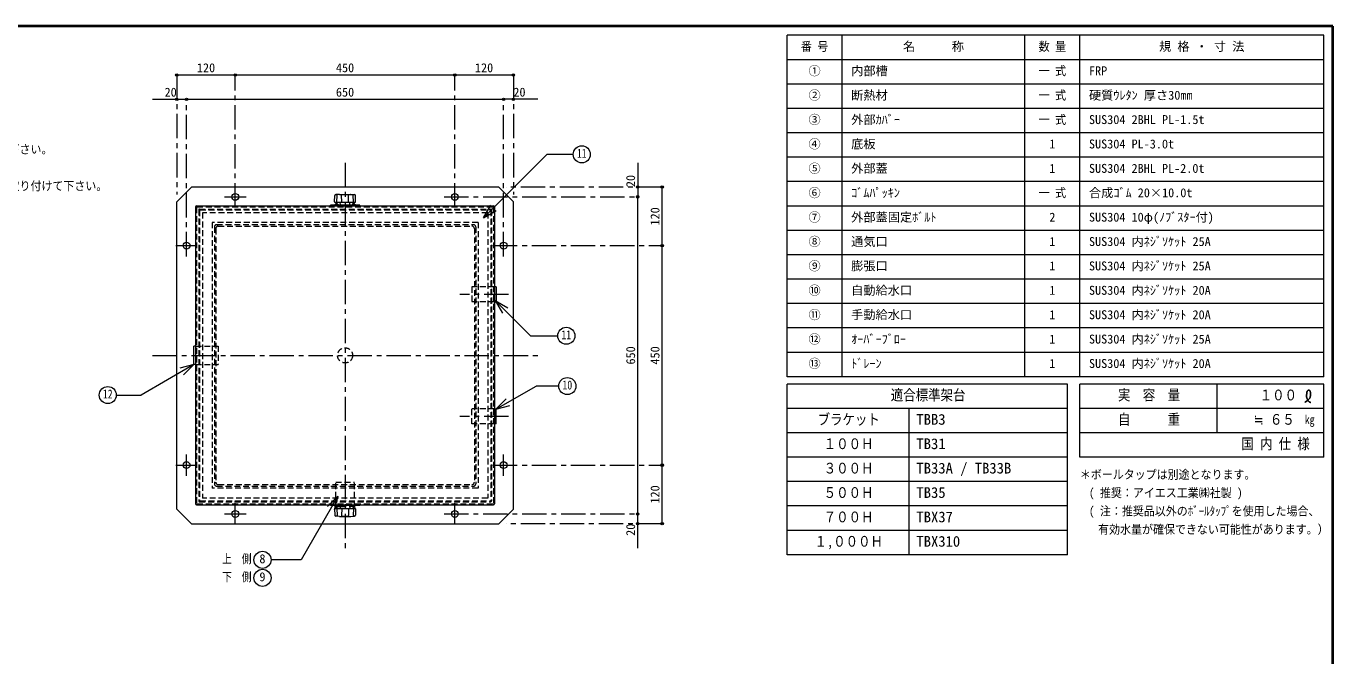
# Model space of a CAD drawing. Units: millimetres at full size, sheet at 1:10; some dimension numbers follow another scale. Extents: x -2123 to 1927, y -1358 to 1452.
# Drawn here: x -752 to 1927, y 161 to 1452 of the extents above; entities that cross this region are included whole.
import ezdxf
from ezdxf.enums import TextEntityAlignment as Align

# ---------------------------------------------------------------- set-up
doc = ezdxf.new("R2010")
doc.units = ezdxf.units.MM
doc.header["$LTSCALE"] = 10
doc.header["$PDMODE"] = 32
doc.header["$PDSIZE"] = 5
doc.linetypes.add('CHAIN1', pattern=[8, 5, -1, 1, -1])
doc.linetypes.add('DASHED1', pattern=[1.8, 1.2, -0.6])
doc.layers.add('0-0', color=7, linetype='Continuous', lineweight=18)
doc.styles.add('ＭＳ ゴシック', font='')
doc.styles.get('ＭＳ ゴシック').set_extended_font_data('MS Gothic')

msp = doc.modelspace()

# ---------------------------------------------------------------- linework, layer by layer
at = {"layer": '0-0', "color": 1, "lineweight": 40}
for p, q in [((1927.2, 1451.91), (-2122.8, 1451.91)), ((1927.2, -1358.09), (1927.2, 1451.91))]:
    msp.add_line(p, q, dxfattribs=at)
at = {"layer": '0-0', "color": 3}
for p, q in [((1908.45, 1433.16), (808.45, 1433.16)), ((808.45, 733.16), (808.45, 1433.16)), ((920.95, 733.16), (920.95, 1433.16)), ((1295.95, 733.16), (1295.95, 1433.16)), ((1408.45, 733.16), (1408.45, 1433.16)), ((1908.45, 733.16), (1908.45, 1433.16)), ((1908.45, 1383.16), (808.45, 1383.16)), ((1908.45, 1333.16), (808.45, 1333.16)), ((1908.45, 1283.16), (808.45, 1283.16)), ((1908.45, 1233.16), (808.45, 1233.16)), ((1908.45, 1183.16), (808.45, 1183.16)), ((1908.45, 1133.16), (808.45, 1133.16)), ((1908.45, 1083.16), (808.45, 1083.16)), ((1908.45, 1033.16), (808.45, 1033.16)), ((1908.45, 983.16), (808.45, 983.16)), ((1908.45, 933.16), (808.45, 933.16)), ((1908.45, 883.16), (808.45, 883.16)), ((1908.45, 833.16), (808.45, 833.16)), ((1908.45, 783.16), (808.45, 783.16)), ((1908.45, 733.16), (808.45, 733.16)), ((1383.45, 718.16), (808.45, 718.16)), ((808.45, 368.16), (808.45, 718.16)), ((1383.45, 368.16), (1383.45, 718.16)), ((1408.45, 568.16), (1408.45, 718.16)), ((1908.45, 718.16), (1408.45, 718.16)), ((1689.7, 618.16), (1689.7, 718.16)), ((1908.45, 568.16), (1908.45, 718.16)), ((1383.45, 668.16), (808.45, 668.16)), ((1058.45, 368.16), (1058.45, 668.16)), ((1908.45, 668.16), (1408.45, 668.16)), ((1383.45, 618.16), (808.45, 618.16)), ((1908.45, 618.16), (1408.45, 618.16)), ((1383.45, 568.16), (808.45, 568.16)), ((1908.45, 568.16), (1408.45, 568.16)), ((1383.45, 518.16), (808.45, 518.16)), ((1383.45, 468.16), (808.45, 468.16)), ((1383.45, 418.16), (808.45, 418.16)), ((1383.45, 368.16), (808.45, 368.16))]:
    msp.add_line(p, q, dxfattribs=at)
at = {"layer": '0-0', "color": 4, "lineweight": 9}
for p, q in [((-442.8, 1351.91), (-322.8, 1351.91)), ((-322.8, 1351.91), (127.2, 1351.91)), ((127.2, 1351.91), (247.2, 1351.91)), ((-492.8, 1301.91), (-422.8, 1301.91)), ((-422.8, 1301.91), (227.2, 1301.91)), ((297.2, 1301.91), (227.2, 1301.91)), ((502.2, 1171.91), (502.2, 1101.91)), ((-442.8, 1091.91), (-412.8, 1121.91)), ((217.2, 1121.91), (-412.8, 1121.91)), ((217.2, 1121.91), (247.2, 1091.91)), ((502.2, 451.91), (502.2, 1101.91)), ((552.2, 1001.91), (552.2, 1121.91)), ((-442.8, 461.91), (-442.8, 1091.91)), ((247.2, 461.91), (247.2, 1091.91)), ((552.2, 551.91), (552.2, 1001.91)), ((552.2, 431.91), (552.2, 551.91)), ((-412.8, 431.91), (-442.8, 461.91)), ((247.2, 461.91), (217.2, 431.91)), ((-412.8, 431.91), (217.2, 431.91)), ((502.2, 381.91), (502.2, 451.91))]:
    msp.add_line(p, q, dxfattribs=at)
at = {"layer": '0-0', "color": 4, "linetype": 'CHAIN1', "lineweight": 9}
for p, q in [((-442.8, 1351.91), (-442.8, 1106.91)), ((-322.8, 1079.91), (-322.8, 1351.91)), ((127.2, 1079.91), (127.2, 1351.91)), ((247.2, 1351.91), (247.2, 1106.91)), ((-422.8, 979.91), (-422.8, 1301.91)), ((227.2, 979.91), (227.2, 1301.91)), ((-97.8, 1171.91), (-97.8, 381.91)), ((-344.8, 1101.91), (-300.8, 1101.91)), ((105.2, 1101.91), (502.2, 1101.91)), ((552.2, 1121.91), (232.2, 1121.91)), ((-444.8, 1001.91), (-400.8, 1001.91)), ((205.2, 1001.91), (552.2, 1001.91)), ((237.2, 901.91), (137.2, 901.91)), ((-492.8, 776.91), (297.2, 776.91)), ((237.2, 651.91), (137.2, 651.91)), ((-422.8, 529.91), (-422.8, 573.91)), ((227.2, 529.91), (227.2, 573.91)), ((-444.8, 551.91), (-400.8, 551.91)), ((205.2, 551.91), (552.2, 551.91)), ((-322.8, 429.91), (-322.8, 473.91)), ((127.2, 429.91), (127.2, 473.91)), ((-344.8, 451.91), (-300.8, 451.91)), ((105.2, 451.91), (502.2, 451.91)), ((552.2, 431.91), (232.2, 431.91))]:
    msp.add_line(p, q, dxfattribs=at)
at = {"layer": '0-0'}
for p, q in [((185.67, 1059.05), (315.68, 1189.06)), ((369.94, 1189.06), (315.68, 1189.06)), ((-119.26, 1091.43), (-118.84, 1104.58)), ((-109.56, 1106.9), (-116.95, 1106.51)), ((-114.74, 1090.91), (-114.25, 1105.46)), ((-109.04, 1106.91), (-86.56, 1106.91)), ((-104.66, 1090.91), (-105.14, 1105.46)), ((-90.95, 1090.91), (-90.46, 1105.46)), ((-86.04, 1106.9), (-78.66, 1106.51)), ((-80.87, 1090.91), (-81.35, 1105.46)), ((-76.34, 1091.43), (-76.76, 1104.58)), ((-404.3, 1081.41), (-404.3, 472.41)), ((-402.3, 1083.41), (206.7, 1083.41)), ((-127.8, 1083.41), (-127.8, 1084.91)), ((-67.8, 1084.91), (-127.8, 1084.91)), ((-118.76, 1090.91), (-76.84, 1090.91)), ((-112.8, 1086.91), (-117.8, 1086.91)), ((-117.8, 1086.91), (-117.8, 1084.91)), ((-115.3, 1086.91), (-115.3, 1084.91)), ((-113.8, 1086.91), (-113.8, 1088.42)), ((-112.8, 1086.91), (-112.8, 1084.91)), ((-107.34, 1085.37), (-107.8, 1090.91)), ((-88.26, 1085.37), (-87.8, 1090.91)), ((-82.8, 1086.91), (-77.8, 1086.91)), ((-82.8, 1086.91), (-82.8, 1084.91)), ((-81.8, 1086.91), (-81.8, 1088.42)), ((-80.3, 1086.91), (-80.3, 1084.91)), ((-77.8, 1086.91), (-77.8, 1084.91)), ((-67.8, 1083.41), (-67.8, 1084.91)), ((185.67, 1059.05), (200.67, 1085.03)), ((185.67, 1059.05), (211.65, 1074.05)), ((208.7, 1081.41), (208.7, 472.41)), ((212.2, 917.41), (208.7, 917.41)), ((212.2, 917.41), (212.2, 886.41)), ((208.7, 886.41), (212.2, 886.41)), ((210.17, 889.4), (236.15, 874.4)), ((210.17, 889.4), (282.49, 817.08)), ((210.17, 889.4), (225.17, 863.42)), ((282.49, 817.08), (338.25, 817.08)), ((-404.3, 795.91), (-407.8, 795.91)), ((-407.59, 758.21), (-515.95, 695.64)), ((-407.59, 758.21), (-436.57, 750.44)), ((-407.59, 758.21), (-428.8, 736.99)), ((211.26, 666.34), (293.89, 714.05)), ((340.33, 714.05), (293.89, 714.05)), ((-566.78, 695.64), (-515.95, 695.64)), ((211.26, 666.34), (232.47, 687.55)), ((211.26, 666.34), (240.24, 674.1)), ((208.7, 667.41), (212.2, 667.41)), ((212.2, 636.41), (212.2, 667.41)), ((212.2, 636.41), (208.7, 636.41)), ((-112.34, 488.28), (-187.65, 357.84)), ((-112.34, 488.28), (-133.55, 467.07)), ((-112.34, 488.28), (-120.1, 459.3)), ((-402.3, 470.41), (206.7, 470.41)), ((-127.8, 470.41), (-127.8, 468.91)), ((-67.8, 468.91), (-127.8, 468.91)), ((-119.26, 462.4), (-118.84, 449.25)), ((-118.76, 462.91), (-76.84, 462.91)), ((-117.8, 466.91), (-117.8, 468.91)), ((-112.8, 466.91), (-117.8, 466.91)), ((-115.3, 466.91), (-115.3, 468.91)), ((-114.74, 462.91), (-114.25, 448.37)), ((-113.8, 466.91), (-113.8, 465.4)), ((-112.8, 466.91), (-112.8, 468.91)), ((-112.8, 466.91), (-107.47, 466.91)), ((-107.34, 468.45), (-107.8, 462.91)), ((-104.66, 462.91), (-105.14, 448.37)), ((-90.95, 462.91), (-90.46, 448.37)), ((-88.26, 468.45), (-87.8, 462.91)), ((-82.8, 466.91), (-88.13, 466.91)), ((-82.8, 466.91), (-82.8, 468.91)), ((-82.8, 466.91), (-77.8, 466.91)), ((-81.8, 466.91), (-81.8, 465.4)), ((-80.87, 462.91), (-81.35, 448.37)), ((-80.3, 466.91), (-80.3, 468.91)), ((-77.8, 466.91), (-77.8, 468.91)), ((-76.34, 462.4), (-76.76, 449.25)), ((-67.8, 470.41), (-67.8, 468.91)), ((-109.56, 446.93), (-116.95, 447.32)), ((-109.04, 446.91), (-86.56, 446.91)), ((-86.04, 446.93), (-78.66, 447.32)), ((-187.65, 357.84), (-249.65, 357.84))]:
    msp.add_line(p, q, dxfattribs=at)
at = {"layer": '0-0', "color": 4, "linetype": 'DASHED1', "lineweight": 9}
for p, q in [((-402.3, 1080.41), (-402.3, 473.41)), ((-401.3, 1081.41), (205.7, 1081.41)), ((-397.8, 1075.41), (-397.8, 478.41)), ((-396.3, 1076.91), (200.7, 1076.91)), ((-396.3, 1074.66), (-396.3, 479.16)), ((-395.55, 1075.41), (199.95, 1075.41)), ((200.7, 1074.66), (200.7, 479.16)), ((202.2, 1075.41), (202.2, 478.41)), ((206.7, 1080.41), (206.7, 473.41)), ((-390.3, 1069.41), (-390.3, 484.41)), ((194.7, 1069.41), (-390.3, 1069.41)), ((-370.3, 1049.41), (-370.3, 504.41)), ((174.7, 1049.41), (-370.3, 1049.41)), ((-360.8, 1044.91), (165.2, 1044.91)), ((174.7, 1049.41), (174.7, 504.41)), ((194.7, 1069.41), (194.7, 484.41)), ((-365.8, 1039.91), (-365.8, 513.91)), ((-362.8, 1036.91), (-362.8, 516.91)), ((-357.8, 1041.91), (162.2, 1041.91)), ((167.2, 1036.91), (167.2, 516.91)), ((170.2, 1039.91), (170.2, 513.91)), ((162.2, 917.41), (162.2, 886.41)), ((208.7, 917.41), (162.2, 917.41)), ((208.7, 886.41), (162.2, 886.41)), ((-404.3, 795.91), (-357.8, 795.91)), ((-357.8, 795.91), (-357.8, 757.91)), ((-404.3, 757.91), (-357.8, 757.91)), ((162.2, 636.41), (162.2, 667.41)), ((208.7, 667.41), (162.2, 667.41)), ((208.7, 636.41), (162.2, 636.41)), ((-357.8, 511.91), (162.2, 511.91)), ((-116.8, 466.91), (-116.8, 516.91)), ((-116.8, 516.91), (-78.8, 516.91)), ((-78.8, 466.91), (-78.8, 516.91)), ((194.7, 484.41), (-390.3, 484.41)), ((174.7, 504.41), (-370.3, 504.41)), ((-360.8, 508.91), (165.2, 508.91)), ((-401.3, 472.41), (205.7, 472.41)), ((-396.3, 476.91), (200.7, 476.91)), ((-395.55, 478.41), (199.95, 478.41)), ((-107.47, 466.91), (-88.13, 466.91))]:
    msp.add_line(p, q, dxfattribs=at)
at = {"layer": '0-0'}
for points in [[(-116.8, 1086.91), (-116.8, 1088.42), (-113.8, 1088.42)], [(-78.8, 1086.91), (-78.8, 1088.42), (-81.8, 1088.42)], [(-404.3, 757.91), (-407.8, 757.91), (-407.8, 795.91)], [(-116.8, 466.91), (-116.8, 465.4), (-113.8, 465.4)], [(-78.8, 466.91), (-78.8, 465.4), (-81.8, 465.4)]]:
    msp.add_lwpolyline(points, dxfattribs=at)
at = {"layer": '0-0', "color": 5, "lineweight": 25}
for points in [[(1869.46, 680.78), (1870.11, 681.16), (1871.23, 681.81), (1872.34, 682.48), (1873.44, 683.18), (1874.51, 683.91), (1875.55, 684.69), (1876.14, 685.17), (1876.58, 685.54), (1877.3, 686.21), (1877.99, 686.91), (1878.62, 687.66), (1879.21, 688.44), (1879.72, 689.27), (1879.98, 689.77), (1880.17, 690.18), (1880.46, 690.9), (1880.69, 691.64), (1880.88, 692.39), (1881.03, 693.16), (1881.14, 693.93), (1881.19, 694.37), (1881.22, 694.84), (1881.26, 695.63), (1881.26, 696.43), (1881.25, 697.23), (1881.23, 698.03), (1881.2, 698.84), (1881.19, 699.31), (1881.17, 699.8), (1881.14, 700.66), (1881.07, 701.51), (1880.94, 702.35), (1880.71, 703.15), (1880.36, 703.92), (1880.09, 704.35), (1879.92, 704.58), (1879.58, 704.95), (1879.21, 705.28), (1878.8, 705.56)], [(1878.8, 705.56), (1878.38, 705.76), (1877.94, 705.87), (1877.68, 705.89), (1877.47, 705.87), (1877.1, 705.79), (1876.74, 705.65), (1876.4, 705.46), (1876.07, 705.22), (1875.76, 704.96), (1875.6, 704.79), (1875.37, 704.53), (1875.02, 704.06), (1874.73, 703.55), (1874.5, 703.03), (1874.3, 702.49), (1874.14, 701.93), (1874.06, 701.61), (1873.97, 701.2), (1873.85, 700.5), (1873.75, 699.79), (1873.67, 699.07), (1873.61, 698.36), (1873.55, 697.64), (1873.51, 697.23), (1873.47, 696.73), (1873.4, 695.87), (1873.34, 695.01), (1873.3, 694.16), (1873.3, 693.3), (1873.35, 692.45), (1873.4, 691.96), (1873.47, 691.54), (1873.61, 690.81), (1873.8, 690.09), (1874.02, 689.37), (1874.27, 688.67), (1874.55, 687.97), (1874.72, 687.58), (1874.85, 687.29)], [(1874.85, 687.29), (1875.07, 686.8), (1875.31, 686.32), (1875.56, 685.84), (1875.82, 685.36), (1876.09, 684.89), (1876.25, 684.62), (1876.45, 684.3), (1876.8, 683.76), (1877.18, 683.23), (1877.58, 682.74), (1878.01, 682.28), (1878.48, 681.87), (1878.77, 681.66), (1879.02, 681.5), (1879.47, 681.26), (1879.95, 681.05), (1880.43, 680.86), (1880.93, 680.7), (1881.44, 680.54), (1881.73, 680.45)]]:
    msp.add_lwpolyline(points, dxfattribs=at)
at = {"layer": '0-0'}
for centre in [(387.44, 1189.06), (355.75, 817.08), (357.83, 714.05), (-584.28, 695.64), (-267.15, 357.84), (-267.15, 320.84)]:
    msp.add_circle(centre, 17.5, dxfattribs=at)
at = {"layer": '0-0', "color": 4, "lineweight": 9}
for centre in [(-322.8, 1101.91), (127.2, 1101.91), (-422.8, 1001.91), (227.2, 1001.91), (-422.8, 551.91), (227.2, 551.91), (-322.8, 451.91), (127.2, 451.91)]:
    msp.add_circle(centre, 7, dxfattribs=at)
at = {"layer": '0-0', "color": 4, "linetype": 'DASHED1', "lineweight": 9}
msp.add_circle((-97.8, 776.91), 15.5, dxfattribs=at)
at = {"layer": '0-0'}
for centre, radius, start, end in [((-116.84, 1104.51), 2, 93.01913, 178.15415), ((-117.31, 1103.84), 2.07, 93.02757, 128.73305), ((-117.23, 1095.96), 9.96, 72.62002, 91.09064), ((-109.04, 1096.91), 10, 90, 93.01913), ((-104.64, 1105.48), 0.5, 97.29873, 181.90915), ((-97.8, 1052.08), 54.34, 82.70127, 97.29873), ((-90.96, 1105.48), 0.5, 358.09085, 82.70127), ((-86.56, 1096.91), 10, 86.98087, 90), ((-78.38, 1095.96), 9.96, 88.90936, 107.37998), ((-78.76, 1104.51), 2, 1.84585, 86.98087), ((-78.3, 1103.84), 2.07, 51.26695, 86.97243), ((-402.3, 1081.41), 2, 90, 180), ((-118.76, 1091.41), 0.5, 178.15415, 270), ((-106.84, 1085.41), 0.5, 184.76364, 270), ((-88.76, 1085.41), 0.5, 270, 355.23636), ((-76.84, 1091.41), 0.5, 270, 1.84585), ((206.7, 1081.41), 2, 0, 90), ((-402.3, 472.41), 2, 180, 270), ((-118.76, 462.41), 0.5, 90, 181.84585), ((-106.84, 468.41), 0.5, 90, 175.23636), ((-88.76, 468.41), 0.5, 4.76364, 90), ((-76.84, 462.41), 0.5, 358.15415, 90), ((206.7, 472.41), 2, 270, 0), ((-116.84, 449.31), 2, 181.84585, 266.98087), ((-117.31, 449.98), 2.07, 231.26695, 266.97243), ((-117.23, 457.87), 9.96, 268.90936, 287.37998), ((-109.04, 456.91), 10, 266.98087, 270), ((-104.64, 448.35), 0.5, 178.09085, 262.70127), ((-97.8, 501.75), 54.34, 262.70127, 277.29873), ((-90.96, 448.35), 0.5, 277.29873, 1.90915), ((-86.56, 456.91), 10, 270, 273.01913), ((-78.38, 457.87), 9.96, 252.62002, 271.09064), ((-78.76, 449.31), 2, 273.01913, 358.15415), ((-78.3, 449.98), 2.07, 273.02757, 308.73305)]:
    msp.add_arc(centre, radius, start, end, dxfattribs=at)
at = {"layer": '0-0', "color": 4, "linetype": 'DASHED1', "lineweight": 9}
for centre, radius, start, end in [((-401.3, 1080.41), 1, 90, 180), ((-396.3, 1075.41), 1.5, 90, 180), ((-395.55, 1074.66), 0.75, 90, 180), ((199.95, 1074.66), 0.75, 0, 90), ((200.7, 1075.41), 1.5, 0, 90), ((205.7, 1080.41), 1, 0, 90), ((-360.8, 1039.91), 5, 90, 180), ((165.2, 1039.91), 5, 0, 90), ((-357.8, 1036.91), 5, 90, 180), ((162.2, 1036.91), 5, 0, 90), ((-360.8, 513.91), 5, 180, 270), ((-357.8, 516.91), 5, 180, 270), ((162.2, 516.91), 5, 270, 0), ((165.2, 513.91), 5, 270, 0), ((-401.3, 473.41), 1, 180, 270), ((-396.3, 478.41), 1.5, 180, 270), ((-395.55, 479.16), 0.75, 180, 270), ((199.95, 479.16), 0.75, 270, 0), ((200.7, 478.41), 1.5, 270, 0), ((205.7, 473.41), 1, 270, 0)]:
    msp.add_arc(centre, radius, start, end, dxfattribs=at)
at = {"layer": '0-0', "color": 1}
for p in [(-442.8, 1351.91), (-322.8, 1351.91), (127.2, 1351.91), (247.2, 1351.91), (-442.8, 1301.91), (-422.8, 1301.91), (227.2, 1301.91), (247.2, 1301.91), (502.2, 1121.91), (502.2, 1101.91), (552.2, 1121.91), (552.2, 1001.91), (552.2, 551.91), (502.2, 451.91), (502.2, 431.91), (552.2, 431.91)]:
    msp.add_point(p, dxfattribs=at)

# ---------------------------------------------------------------- texts
at = {"layer": '0-0', "style": 'ＭＳ ゴシック'}
for s, height, width, p in [('番 号', 18.33, 0.9, (836.57, 1395.66)), ('数 量', 18.33, 0.9, (1324.07, 1395.66)), ('一 式', 18.33, 0.9, (1324.07, 1345.66)), ('一 式', 18.33, 0.9, (1324.07, 1295.66)), ('一 式', 18.33, 0.9, (1324.07, 1245.66)), ('○ 配管ねじ込み時はタンク側ソケット部を十分保護して行って下さい。', 18.33, 0.9, (-1429.05, 1184.83)), ('11', 18.33, 0.8, (377.44, 1176.56)), ('○ 配管は必ずフレキシブルジョイントをタンク側に近い位置に取り付けて下さい。', 18.33, 0.9, (-1429.05, 1109.83)), ('一 式', 18.33, 0.9, (1324.07, 1095.66)), ('11', 18.33, 0.8, (345.75, 804.58)), ('10', 18.33, 0.8, (347.83, 701.55)), ('12', 18.33, 0.8, (-594.28, 683.14)), ('適合標準架台', 21.99, 0.85, (1020.95, 678.16)), ('実\u3000容\u3000量', 21.99, 0.85, (1486.57, 678.16)), ('１００', 21.99, 0.85, (1777.2, 678.16)), ('ブラケット', 21.99, 0.85, (870.95, 628.16)), ('自\u3000\u3000\u3000重', 21.99, 0.85, (1486.57, 628.16)), ('≒ ６５', 21.99, 0.85, (1764.7, 628.16)), ('kg', 18.33, 0.8, (1869.7, 630.66)), ('１００Ｈ', 21.99, 0.85, (883.45, 578.16)), ('国 内 仕 様', 21.99, 0.85, (1739.7, 578.16)), ('３００Ｈ', 21.99, 0.85, (883.45, 528.16)), ('＊ボールタップは別途となります。', 18.33, 0.9, (1408.45, 518.16)), ('５００Ｈ', 21.99, 0.85, (883.45, 478.16)), ('( 推奨：アイエス工業㈱社製 )', 18.33, 0.9, (1427.2, 480.66)), ('７００Ｈ', 21.99, 0.85, (883.45, 428.16)), ('( 注：推奨品以外のﾎﾞｰﾙﾀｯﾌﾟを使用した場合、', 18.33, 0.9, (1427.2, 443.16)), ('有効水量が確保できない可能性があります。）', 18.33, 0.9, (1445.95, 405.66)), ('１,０００Ｈ', 21.99, 0.85, (864.7, 378.16)), ('上\u3000側', 18.33, 0.8, (-349.65, 345.34)), ('下\u3000側', 18.33, 0.8, (-349.65, 308.34))]:
    msp.add_text(s, height=height, dxfattribs=dict(at, width=width)).set_placement(p, align=Align.BOTTOM_LEFT)
for s, height, p in [('名\u3000\u3000\u3000称', 18.33, (1045.95, 1395.66)), ('規 格 ・ 寸 法', 18.33, (1570.95, 1395.66)), ('120', 18.33, (-401.55, 1351.91)), ('450', 18.33, (-116.55, 1351.91)), ('120', 18.33, (168.45, 1351.91)), ('①', 18.33, (852.2, 1345.66)), ('内部槽', 18.33, (939.7, 1345.66)), ('FRP', 18.33, (1427.2, 1345.66)), ('20', 18.33, (-467.8, 1301.91)), ('650', 18.33, (-116.55, 1301.91)), ('20', 18.33, (247.2, 1301.91)), ('②', 18.33, (852.2, 1295.66)), ('断熱材', 18.33, (939.7, 1295.66)), ('硬質ｳﾚﾀﾝ 厚さ30㎜', 18.33, (1427.2, 1295.66)), ('③', 18.33, (852.2, 1245.66)), ('外部ｶﾊﾞｰ', 18.33, (939.7, 1245.66)), ('SUS304 2BHL PL-1.5t', 18.33, (1427.2, 1245.66)), ('④', 18.33, (852.2, 1195.66)), ('底板', 18.33, (939.7, 1195.66)), ('1', 18.33, (1345.95, 1195.66)), ('SUS304 PL-3.0t', 18.33, (1427.2, 1195.66)), ('⑤', 18.33, (852.2, 1145.66)), ('外部蓋', 18.33, (939.7, 1145.66)), ('1', 18.33, (1345.95, 1145.66)), ('SUS304 2BHL PL-2.0t', 18.33, (1427.2, 1145.66)), ('⑥', 18.33, (852.2, 1095.66)), ('ｺﾞﾑﾊﾟｯｷﾝ', 18.33, (939.7, 1095.66)), ('合成ｺﾞﾑ 20×10.0t', 18.33, (1427.2, 1095.66)), ('⑦', 18.33, (852.2, 1045.66)), ('外部蓋固定ﾎﾞﾙﾄ', 18.33, (939.7, 1045.66)), ('SUS304 10φ(ﾉﾌﾞｽﾀｰ付)', 18.33, (1427.2, 1045.66)), ('2', 18.33, (1345.95, 1045.66)), ('⑧', 18.33, (852.2, 995.66)), ('通気口', 18.33, (939.7, 995.66)), ('1', 18.33, (1345.95, 995.66)), ('SUS304 内ﾈｼﾞｿｹｯﾄ 25A', 18.33, (1427.2, 995.66)), ('⑨', 18.33, (852.2, 945.66)), ('膨張口', 18.33, (939.7, 945.66)), ('1', 18.33, (1345.95, 945.66)), ('SUS304 内ﾈｼﾞｿｹｯﾄ 25A', 18.33, (1427.2, 945.66)), ('⑩', 18.33, (852.2, 895.66)), ('自動給水口', 18.33, (939.7, 895.66)), ('1', 18.33, (1345.95, 895.66)), ('SUS304 内ﾈｼﾞｿｹｯﾄ 20A', 18.33, (1427.2, 895.66)), ('⑪', 18.33, (852.2, 845.66)), ('手動給水口', 18.33, (939.7, 845.66)), ('1', 18.33, (1345.95, 845.66)), ('SUS304 内ﾈｼﾞｿｹｯﾄ 20A', 18.33, (1427.2, 845.66)), ('⑫', 18.33, (852.2, 795.66)), ('ｵｰﾊﾞｰﾌﾞﾛｰ', 18.33, (939.7, 795.66)), ('1', 18.33, (1345.95, 795.66)), ('SUS304 内ﾈｼﾞｿｹｯﾄ 25A', 18.33, (1427.2, 795.66)), ('⑬', 18.33, (852.2, 745.66)), ('ﾄﾞﾚｰﾝ', 18.33, (939.7, 745.66)), ('1', 18.33, (1345.95, 745.66)), ('SUS304 内ﾈｼﾞｿｹｯﾄ 20A', 18.33, (1427.2, 745.66)), ('TBB3', 21.99, (1073.45, 628.16)), ('TB31', 21.99, (1073.45, 578.16)), ('TB33A / TB33B', 21.99, (1073.45, 528.16)), ('TB35', 21.99, (1073.45, 478.16)), ('TBX37', 21.99, (1073.45, 428.16)), ('TBX310', 21.99, (1073.45, 378.16)), ('8', 18.33, (-273.4, 345.34)), ('9', 18.33, (-273.4, 308.34))]:
    msp.add_text(s, height=height, dxfattribs=at).set_placement(p, align=Align.BOTTOM_LEFT)
for s, p in [('20', (502.2, 1121.91)), ('120', (552.2, 1043.16)), ('650', (502.2, 758.16)), ('450', (552.2, 758.16)), ('120', (552.2, 473.16)), ('20', (502.2, 406.91))]:
    msp.add_text(s, height=18.33, rotation=90, dxfattribs=at).set_placement(p, align=Align.BOTTOM_LEFT)

doc.saveas('drawing.dxf')
